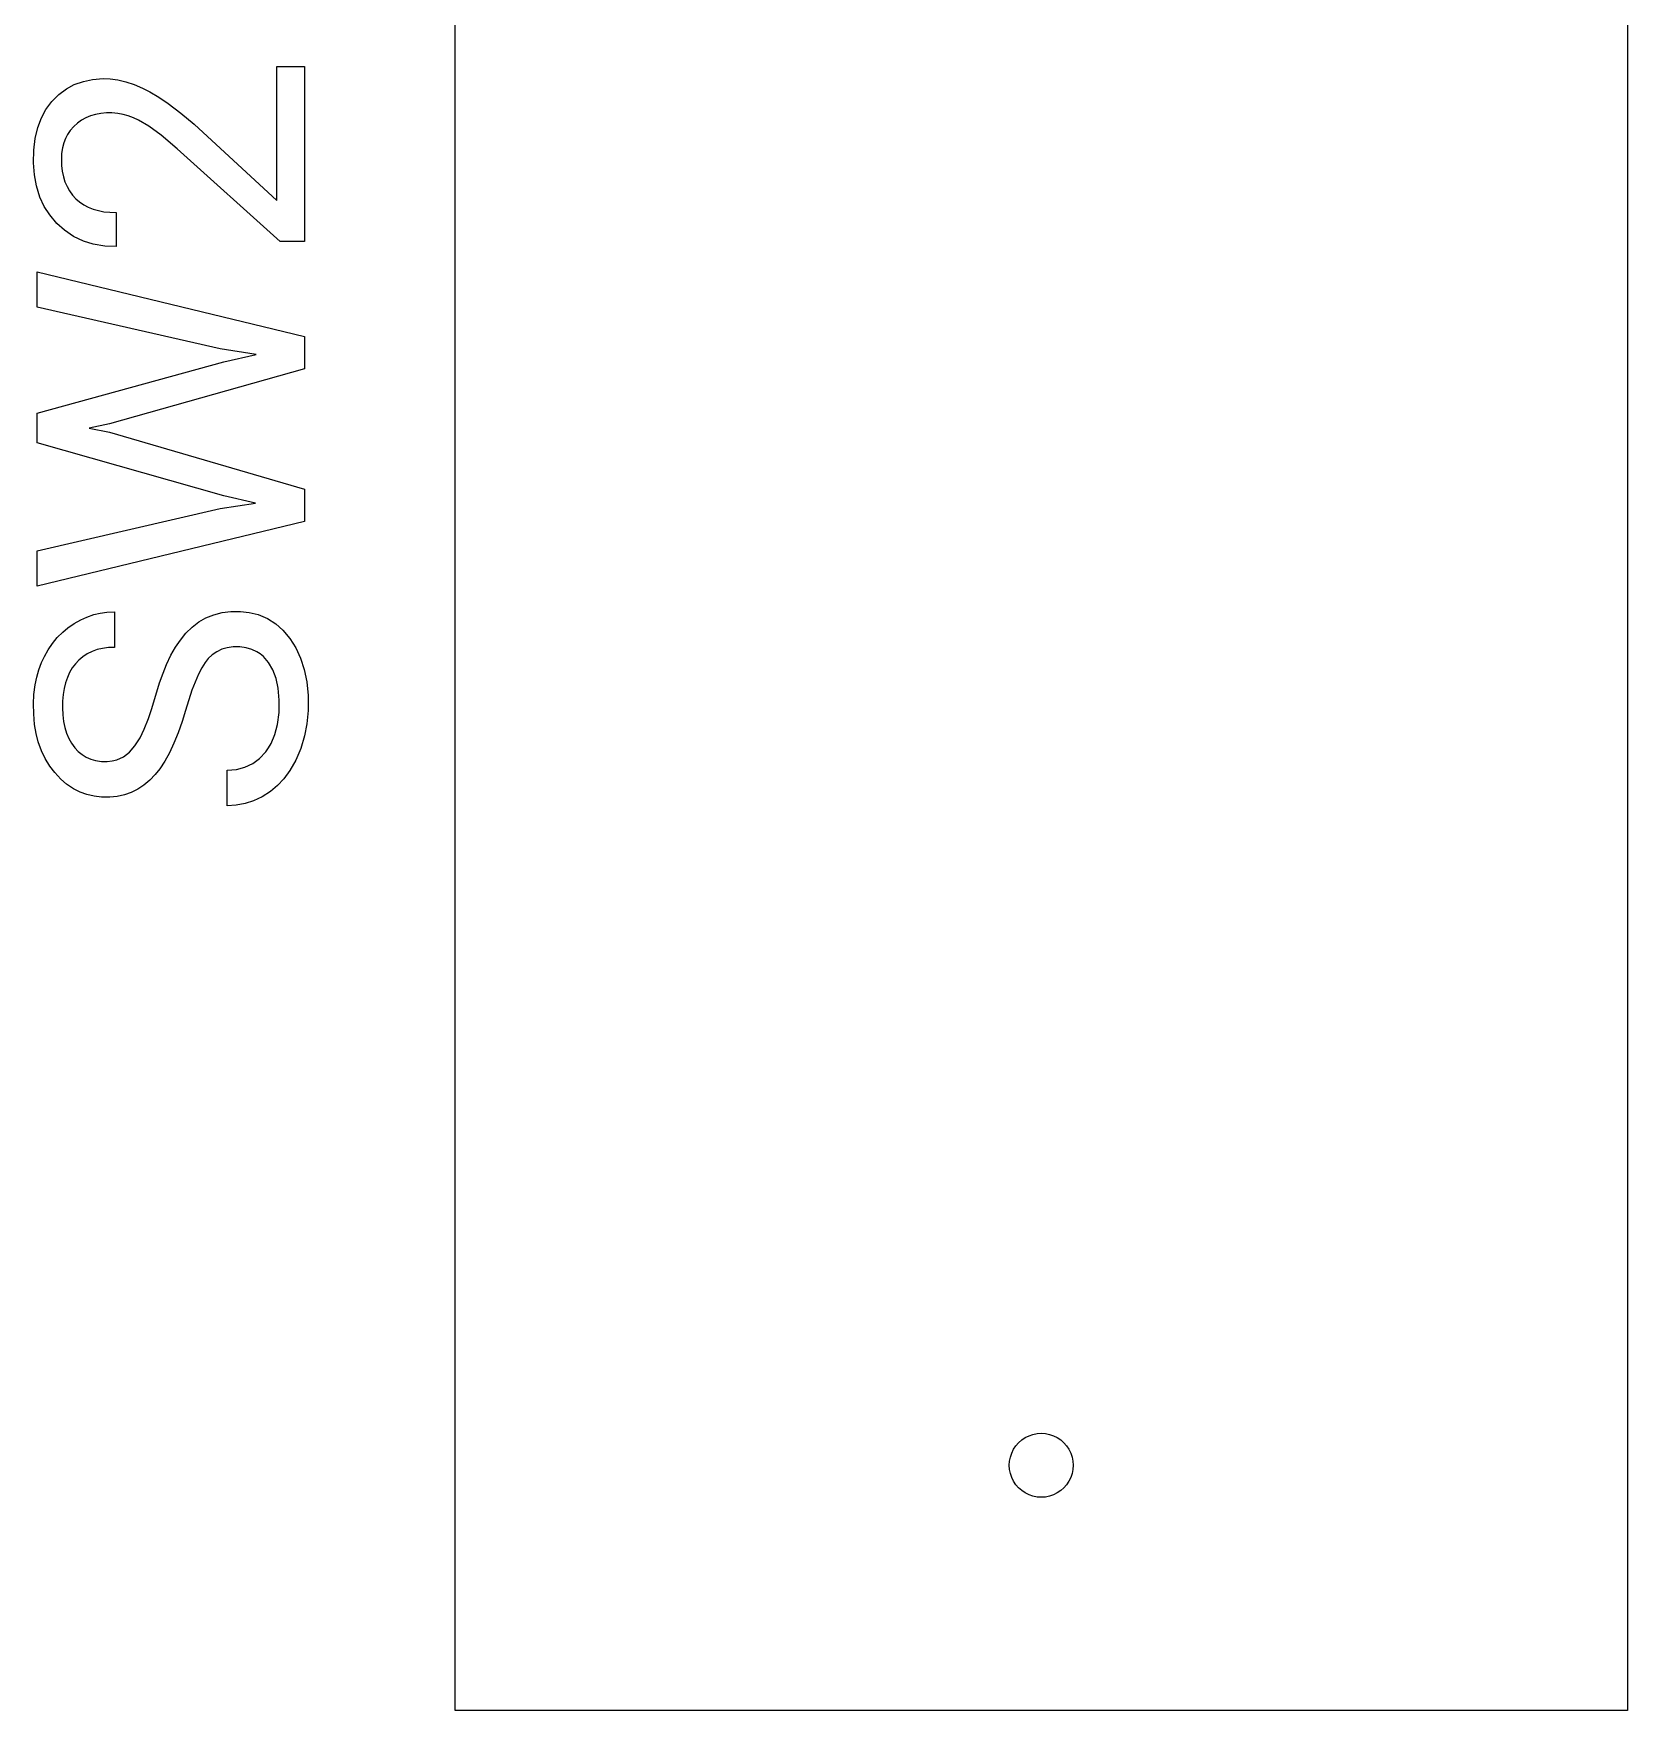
# Model space of a CAD drawing. Header units: inches. Extents: x 3.88 to 7.82, y -6.06 to -2.14.
# Drawn here: x 5.1879 to 5.4823, y -6.063 to -5.7533 of the extents above; entities that cross this region are included whole.
import ezdxf

# ---------------------------------------------------------------- set-up
doc = ezdxf.new("R2010")
doc.units = ezdxf.units.IN
doc.header["$MEASUREMENT"] = 0
doc.layers.add('F.Silkscreen', color=41, linetype='CONTINUOUS', true_color=0xf2eda1)

msp = doc.modelspace()

# ---------------------------------------------------------------- linework, layer by layer
at = {"layer": 'F.Silkscreen', "linetype": 'CONTINUOUS'}
for p, q in [((5.26575, -6.06299), (5.26575, -5.6378)), ((5.48228, -5.63779), (5.48229, -6.06299)), ((5.23284, -5.78415), (5.23284, -5.75935)), ((5.23284, -5.75935), (5.23794, -5.75935)), ((5.23794, -5.75935), (5.23794, -5.7917)), ((5.19255, -5.76455), (5.19398, -5.76349)), ((5.19398, -5.76349), (5.1954, -5.76273)), ((5.1954, -5.76273), (5.19711, -5.76212)), ((5.19711, -5.76212), (5.19878, -5.76176)), ((5.19878, -5.76176), (5.20076, -5.7616)), ((5.20076, -5.7616), (5.20206, -5.76164)), ((5.20206, -5.76164), (5.20348, -5.76183)), ((5.20348, -5.76183), (5.20494, -5.76218)), ((5.20494, -5.76218), (5.20646, -5.7627)), ((5.20646, -5.7627), (5.20803, -5.76338)), ((5.20803, -5.76338), (5.20937, -5.76407)), ((5.19018, -5.76734), (5.19127, -5.76585)), ((5.19127, -5.76585), (5.19255, -5.76455)), ((5.20937, -5.76407), (5.21103, -5.76505)), ((5.21103, -5.76505), (5.21274, -5.7662)), ((5.21274, -5.7662), (5.2151, -5.76798)), ((5.18868, -5.77067), (5.18937, -5.76885)), ((5.18937, -5.76885), (5.19018, -5.76734)), ((5.19677, -5.7693), (5.19601, -5.76984)), ((5.19757, -5.76885), (5.19677, -5.7693)), ((5.19844, -5.76849), (5.19757, -5.76885)), ((5.19936, -5.76822), (5.19844, -5.76849)), ((5.20033, -5.76804), (5.19936, -5.76822)), ((5.20136, -5.76796), (5.20033, -5.76804)), ((5.20238, -5.76796), (5.20136, -5.76796)), ((5.20346, -5.76806), (5.20238, -5.76796)), ((5.20443, -5.76824), (5.20346, -5.76806)), ((5.20539, -5.7685), (5.20443, -5.76824)), ((5.20633, -5.76884), (5.20539, -5.7685)), ((5.20727, -5.76926), (5.20633, -5.76884)), ((5.20918, -5.77042), (5.20727, -5.76926)), ((5.2151, -5.76798), (5.21755, -5.77005)), ((5.18795, -5.77482), (5.18821, -5.77266)), ((5.18821, -5.77266), (5.18868, -5.77067)), ((5.19379, -5.7727), (5.19348, -5.77348)), ((5.19417, -5.77196), (5.19379, -5.7727)), ((5.19469, -5.77118), (5.19417, -5.77196)), ((5.19531, -5.77047), (5.19469, -5.77118)), ((5.19601, -5.76984), (5.19531, -5.77047)), ((5.21144, -5.77208), (5.20918, -5.77042)), ((5.21444, -5.7746), (5.21144, -5.77208)), ((5.21755, -5.77005), (5.23284, -5.78415)), ((5.1879, -5.77718), (5.18795, -5.77482)), ((5.19309, -5.77543), (5.19304, -5.77638)), ((5.19324, -5.77443), (5.19309, -5.77543)), ((5.19348, -5.77348), (5.19324, -5.77443)), ((5.23344, -5.7917), (5.21444, -5.7746)), ((5.18806, -5.77936), (5.1879, -5.77718)), ((5.19304, -5.77638), (5.19308, -5.77764)), ((5.19308, -5.77764), (5.19321, -5.77872)), ((5.19321, -5.77872), (5.19341, -5.77973)), ((5.18843, -5.7814), (5.18806, -5.77936)), ((5.18908, -5.78348), (5.18843, -5.7814)), ((5.19341, -5.77973), (5.1937, -5.78067)), ((5.1937, -5.78067), (5.19408, -5.78155)), ((5.19408, -5.78155), (5.19453, -5.78237)), ((5.18988, -5.78521), (5.18908, -5.78348)), ((5.19088, -5.7868), (5.18988, -5.78521)), ((5.19453, -5.78237), (5.19507, -5.78312)), ((5.19507, -5.78312), (5.19569, -5.7838)), ((5.19569, -5.7838), (5.1964, -5.7844)), ((5.1964, -5.7844), (5.19717, -5.78491)), ((5.19717, -5.78491), (5.198, -5.78535)), ((5.19222, -5.78839), (5.19088, -5.7868)), ((5.198, -5.78535), (5.1989, -5.78571)), ((5.1989, -5.78571), (5.19987, -5.78599)), ((5.19987, -5.78599), (5.20089, -5.78619)), ((5.20089, -5.78619), (5.20198, -5.78631)), ((5.20198, -5.78631), (5.20314, -5.78635)), ((5.20314, -5.78635), (5.20314, -5.79265)), ((5.19361, -5.78963), (5.19222, -5.78839)), ((5.19529, -5.79075), (5.19361, -5.78963)), ((5.19713, -5.79162), (5.19529, -5.79075)), ((5.19893, -5.79218), (5.19713, -5.79162)), ((5.20106, -5.79254), (5.19893, -5.79218)), ((5.20314, -5.79265), (5.20106, -5.79254)), ((5.23794, -5.7917), (5.23344, -5.7917)), ((5.18859, -5.8038), (5.18859, -5.7973)), ((5.18859, -5.7973), (5.23794, -5.80925)), ((5.22234, -5.8115), (5.18859, -5.8038)), ((5.23794, -5.80925), (5.23794, -5.8152)), ((5.22899, -5.81255), (5.22234, -5.8115)), ((5.22304, -5.8139), (5.22899, -5.81255)), ((5.18859, -5.8234), (5.22304, -5.8139)), ((5.23794, -5.8152), (5.20194, -5.82535)), ((5.18859, -5.8289), (5.18859, -5.8234)), ((5.20194, -5.82535), (5.19819, -5.82615)), ((5.19819, -5.82615), (5.20194, -5.8269)), ((5.20194, -5.8269), (5.23794, -5.83745)), ((5.22304, -5.8387), (5.18859, -5.8289)), ((5.23794, -5.83745), (5.23794, -5.8434)), ((5.22239, -5.841), (5.22889, -5.84005)), ((5.22889, -5.84005), (5.22304, -5.8387)), ((5.18859, -5.8488), (5.22239, -5.841)), ((5.23794, -5.8434), (5.18859, -5.85535)), ((5.18859, -5.85535), (5.18859, -5.8488)), ((5.19425, -5.86303), (5.1954, -5.86223)), ((5.1954, -5.86223), (5.19661, -5.86155)), ((5.19661, -5.86155), (5.19774, -5.86105)), ((5.19774, -5.86105), (5.19902, -5.86061)), ((5.19902, -5.86061), (5.20022, -5.86034)), ((5.20022, -5.86034), (5.20145, -5.86016)), ((5.20145, -5.86016), (5.20284, -5.8601)), ((5.20284, -5.8601), (5.20284, -5.86665)), ((5.21719, -5.86291), (5.21841, -5.86197)), ((5.21841, -5.86197), (5.21974, -5.86121)), ((5.21974, -5.86121), (5.22117, -5.86063)), ((5.22117, -5.86063), (5.22271, -5.86024)), ((5.22271, -5.86024), (5.22435, -5.86003)), ((5.22435, -5.86003), (5.22613, -5.86002)), ((5.22613, -5.86002), (5.22773, -5.86019)), ((5.22773, -5.86019), (5.22939, -5.86061)), ((5.22939, -5.86061), (5.23109, -5.86132)), ((5.23109, -5.86132), (5.23264, -5.86232)), ((5.23264, -5.86232), (5.23393, -5.86347)), ((5.19139, -5.86594), (5.19229, -5.86484)), ((5.19229, -5.86484), (5.19328, -5.86384)), ((5.19328, -5.86384), (5.19425, -5.86303)), ((5.21412, -5.86663), (5.21501, -5.86531)), ((5.21501, -5.86531), (5.21603, -5.86406)), ((5.21603, -5.86406), (5.21719, -5.86291)), ((5.23393, -5.86347), (5.23522, -5.86499)), ((5.23522, -5.86499), (5.23632, -5.86672)), ((5.18938, -5.86947), (5.1899, -5.86833)), ((5.1899, -5.86833), (5.19057, -5.86714)), ((5.19057, -5.86714), (5.19139, -5.86594)), ((5.19702, -5.86839), (5.19629, -5.86899)), ((5.1978, -5.86788), (5.19702, -5.86839)), ((5.19874, -5.86741), (5.1978, -5.86788)), ((5.19965, -5.86708), (5.19874, -5.86741)), ((5.20061, -5.86685), (5.19965, -5.86708)), ((5.20176, -5.86669), (5.20061, -5.86685)), ((5.20284, -5.86665), (5.20176, -5.86669)), ((5.21247, -5.86982), (5.21328, -5.86811)), ((5.21328, -5.86811), (5.21412, -5.86663)), ((5.22016, -5.86872), (5.2196, -5.86943)), ((5.22087, -5.86804), (5.22016, -5.86872)), ((5.22173, -5.86745), (5.22087, -5.86804)), ((5.22269, -5.867), (5.22173, -5.86745)), ((5.22364, -5.86673), (5.22269, -5.867)), ((5.22478, -5.86657), (5.22364, -5.86673)), ((5.226, -5.86657), (5.22478, -5.86657)), ((5.22717, -5.86672), (5.226, -5.86657)), ((5.22824, -5.86704), (5.22717, -5.86672)), ((5.22914, -5.86747), (5.22824, -5.86704)), ((5.22973, -5.86785), (5.22914, -5.86747)), ((5.23035, -5.86836), (5.22973, -5.86785)), ((5.23132, -5.86947), (5.23035, -5.86836)), ((5.23632, -5.86672), (5.23721, -5.86864)), ((5.23721, -5.86864), (5.23789, -5.87074)), ((5.18851, -5.87216), (5.1889, -5.87079)), ((5.1889, -5.87079), (5.18938, -5.86947)), ((5.19456, -5.87129), (5.19414, -5.8722)), ((5.19506, -5.87045), (5.19456, -5.87129)), ((5.19563, -5.86968), (5.19506, -5.87045)), ((5.19629, -5.86899), (5.19563, -5.86968)), ((5.21118, -5.8732), (5.21181, -5.87143)), ((5.21181, -5.87143), (5.21247, -5.86982)), ((5.21838, -5.87159), (5.21716, -5.87454)), ((5.21899, -5.87041), (5.21838, -5.87159)), ((5.2196, -5.86943), (5.21899, -5.87041)), ((5.23211, -5.87082), (5.23132, -5.86947)), ((5.2327, -5.8724), (5.23211, -5.87082)), ((5.23789, -5.87074), (5.23835, -5.87304)), ((5.18798, -5.87537), (5.18821, -5.87359)), ((5.18821, -5.87359), (5.18851, -5.87216)), ((5.19354, -5.87425), (5.19336, -5.87539)), ((5.1938, -5.87319), (5.19354, -5.87425)), ((5.19414, -5.8722), (5.1938, -5.87319)), ((5.20975, -5.87794), (5.21118, -5.8732)), ((5.21716, -5.87454), (5.21594, -5.8783)), ((5.23309, -5.87421), (5.2327, -5.8724)), ((5.23328, -5.87641), (5.23309, -5.87421)), ((5.23835, -5.87304), (5.2386, -5.87552)), ((5.1879, -5.87707), (5.18798, -5.87537)), ((5.18792, -5.87892), (5.1879, -5.87707)), ((5.19326, -5.87659), (5.19324, -5.87785)), ((5.19324, -5.87785), (5.1933, -5.87914)), ((5.19336, -5.87539), (5.19326, -5.87659)), ((5.20912, -5.87981), (5.20975, -5.87794)), ((5.23324, -5.87871), (5.23328, -5.87641)), ((5.2386, -5.87552), (5.23862, -5.87831)), ((5.1881, -5.88089), (5.18792, -5.87892)), ((5.18838, -5.88254), (5.1881, -5.88089)), ((5.1933, -5.87914), (5.19345, -5.88034)), ((5.19345, -5.88034), (5.19368, -5.88147)), ((5.20835, -5.88174), (5.20912, -5.87981)), ((5.21532, -5.88033), (5.21459, -5.88244)), ((5.21594, -5.8783), (5.21532, -5.88033)), ((5.23247, -5.88273), (5.23295, -5.8809)), ((5.23295, -5.8809), (5.23324, -5.87871)), ((5.23839, -5.88077), (5.23795, -5.88301)), ((5.23862, -5.87831), (5.23839, -5.88077)), ((5.18878, -5.88411), (5.18838, -5.88254)), ((5.18938, -5.88577), (5.18878, -5.88411)), ((5.19368, -5.88147), (5.194, -5.88251)), ((5.194, -5.88251), (5.1944, -5.88347)), ((5.1944, -5.88347), (5.19489, -5.88434)), ((5.2066, -5.88487), (5.20756, -5.88336)), ((5.20756, -5.88336), (5.20835, -5.88174)), ((5.21459, -5.88244), (5.21381, -5.88436)), ((5.23177, -5.88438), (5.23247, -5.88273)), ((5.23795, -5.88301), (5.23725, -5.88531)), ((5.19003, -5.88715), (5.18938, -5.88577)), ((5.19091, -5.8886), (5.19003, -5.88715)), ((5.19489, -5.88434), (5.19552, -5.88521)), ((5.19552, -5.88521), (5.19616, -5.8859)), ((5.19616, -5.8859), (5.19686, -5.88647)), ((5.19686, -5.88647), (5.19763, -5.88694)), ((5.19763, -5.88694), (5.19847, -5.8873)), ((5.19847, -5.8873), (5.19937, -5.88756)), ((5.20244, -5.88764), (5.2033, -5.88742)), ((5.2033, -5.88742), (5.20451, -5.88685)), ((5.20451, -5.88685), (5.20561, -5.886)), ((5.20561, -5.886), (5.2066, -5.88487)), ((5.21299, -5.88611), (5.21212, -5.88767)), ((5.21381, -5.88436), (5.21299, -5.88611)), ((5.22838, -5.88812), (5.22965, -5.88717)), ((5.22965, -5.88717), (5.23077, -5.88594)), ((5.23077, -5.88594), (5.2313, -5.88519)), ((5.2313, -5.88519), (5.23177, -5.88438)), ((5.23725, -5.88531), (5.23631, -5.88751)), ((5.19181, -5.88979), (5.19091, -5.8886)), ((5.19294, -5.891), (5.19181, -5.88979)), ((5.19937, -5.88756), (5.20044, -5.88772)), ((5.20044, -5.88772), (5.20152, -5.88774)), ((5.20152, -5.88774), (5.20244, -5.88764)), ((5.21037, -5.89013), (5.20936, -5.89119)), ((5.21121, -5.88906), (5.21037, -5.89013)), ((5.21212, -5.88767), (5.21121, -5.88906)), ((5.22364, -5.88935), (5.22537, -5.88921)), ((5.22364, -5.8959), (5.22364, -5.88935)), ((5.22537, -5.88921), (5.22695, -5.8888)), ((5.22695, -5.8888), (5.22838, -5.88812)), ((5.23526, -5.88937), (5.23412, -5.89091)), ((5.23631, -5.88751), (5.23526, -5.88937)), ((5.19401, -5.89192), (5.19294, -5.891)), ((5.19529, -5.89278), (5.19401, -5.89192)), ((5.19649, -5.89338), (5.19529, -5.89278)), ((5.19774, -5.89384), (5.19649, -5.89338)), ((5.20595, -5.89345), (5.20469, -5.89389)), ((5.20715, -5.89284), (5.20595, -5.89345)), ((5.20829, -5.89209), (5.20715, -5.89284)), ((5.20936, -5.89119), (5.20829, -5.89209)), ((5.23166, -5.89327), (5.23015, -5.89425)), ((5.23295, -5.89217), (5.23166, -5.89327)), ((5.23412, -5.89091), (5.23295, -5.89217)), ((5.19907, -5.89415), (5.19774, -5.89384)), ((5.20045, -5.89432), (5.19907, -5.89415)), ((5.20198, -5.89433), (5.20045, -5.89432)), ((5.20337, -5.89419), (5.20198, -5.89433)), ((5.20469, -5.89389), (5.20337, -5.89419)), ((5.22535, -5.8958), (5.22364, -5.8959)), ((5.22699, -5.8955), (5.22535, -5.8958)), ((5.22855, -5.89501), (5.22699, -5.8955)), ((5.23015, -5.89425), (5.22855, -5.89501)), ((5.3689, -6.01476), (5.36933, -6.01412)), ((5.36933, -6.01412), (5.36984, -6.01354)), ((5.36984, -6.01354), (5.37042, -6.01303)), ((5.37042, -6.01303), (5.37106, -6.0126)), ((5.37106, -6.0126), (5.37176, -6.01226)), ((5.37176, -6.01226), (5.37249, -6.01201)), ((5.37249, -6.01201), (5.37325, -6.01186)), ((5.37325, -6.01186), (5.37402, -6.01181)), ((5.37402, -6.01181), (5.37479, -6.01186)), ((5.37479, -6.01186), (5.37555, -6.01201)), ((5.37555, -6.01201), (5.37628, -6.01226)), ((5.37628, -6.01226), (5.37697, -6.0126)), ((5.37697, -6.0126), (5.37761, -6.01303)), ((5.37761, -6.01303), (5.37819, -6.01354)), ((5.37819, -6.01354), (5.3787, -6.01412)), ((5.3787, -6.01412), (5.37913, -6.01476)), ((5.36811, -6.01772), (5.36816, -6.01695)), ((5.36816, -6.01695), (5.36831, -6.01619)), ((5.36831, -6.01619), (5.36856, -6.01546)), ((5.36856, -6.01546), (5.3689, -6.01476)), ((5.37913, -6.01476), (5.37947, -6.01546)), ((5.37947, -6.01546), (5.37972, -6.01619)), ((5.37972, -6.01619), (5.37987, -6.01695)), ((5.37987, -6.01695), (5.37992, -6.01772)), ((5.36816, -6.01849), (5.36811, -6.01772)), ((5.36831, -6.01925), (5.36816, -6.01849)), ((5.36856, -6.01998), (5.36831, -6.01925)), ((5.3689, -6.02067), (5.36856, -6.01998)), ((5.37947, -6.01998), (5.37913, -6.02067)), ((5.37972, -6.01925), (5.37947, -6.01998)), ((5.37987, -6.01849), (5.37972, -6.01925)), ((5.37992, -6.01772), (5.37987, -6.01849)), ((5.36933, -6.02131), (5.3689, -6.02067)), ((5.36984, -6.02189), (5.36933, -6.02131)), ((5.37042, -6.0224), (5.36984, -6.02189)), ((5.37106, -6.02283), (5.37042, -6.0224)), ((5.37176, -6.02317), (5.37106, -6.02283)), ((5.37249, -6.02342), (5.37176, -6.02317)), ((5.37325, -6.02357), (5.37249, -6.02342)), ((5.37402, -6.02362), (5.37325, -6.02357)), ((5.37479, -6.02357), (5.37402, -6.02362)), ((5.37555, -6.02342), (5.37479, -6.02357)), ((5.37628, -6.02317), (5.37555, -6.02342)), ((5.37697, -6.02283), (5.37628, -6.02317)), ((5.37761, -6.0224), (5.37697, -6.02283)), ((5.37819, -6.02189), (5.37761, -6.0224)), ((5.3787, -6.02131), (5.37819, -6.02189)), ((5.37913, -6.02067), (5.3787, -6.02131)), ((5.48229, -6.06299), (5.26575, -6.06299))]:
    msp.add_line(p, q, dxfattribs=at)

doc.saveas('drawing.dxf')
